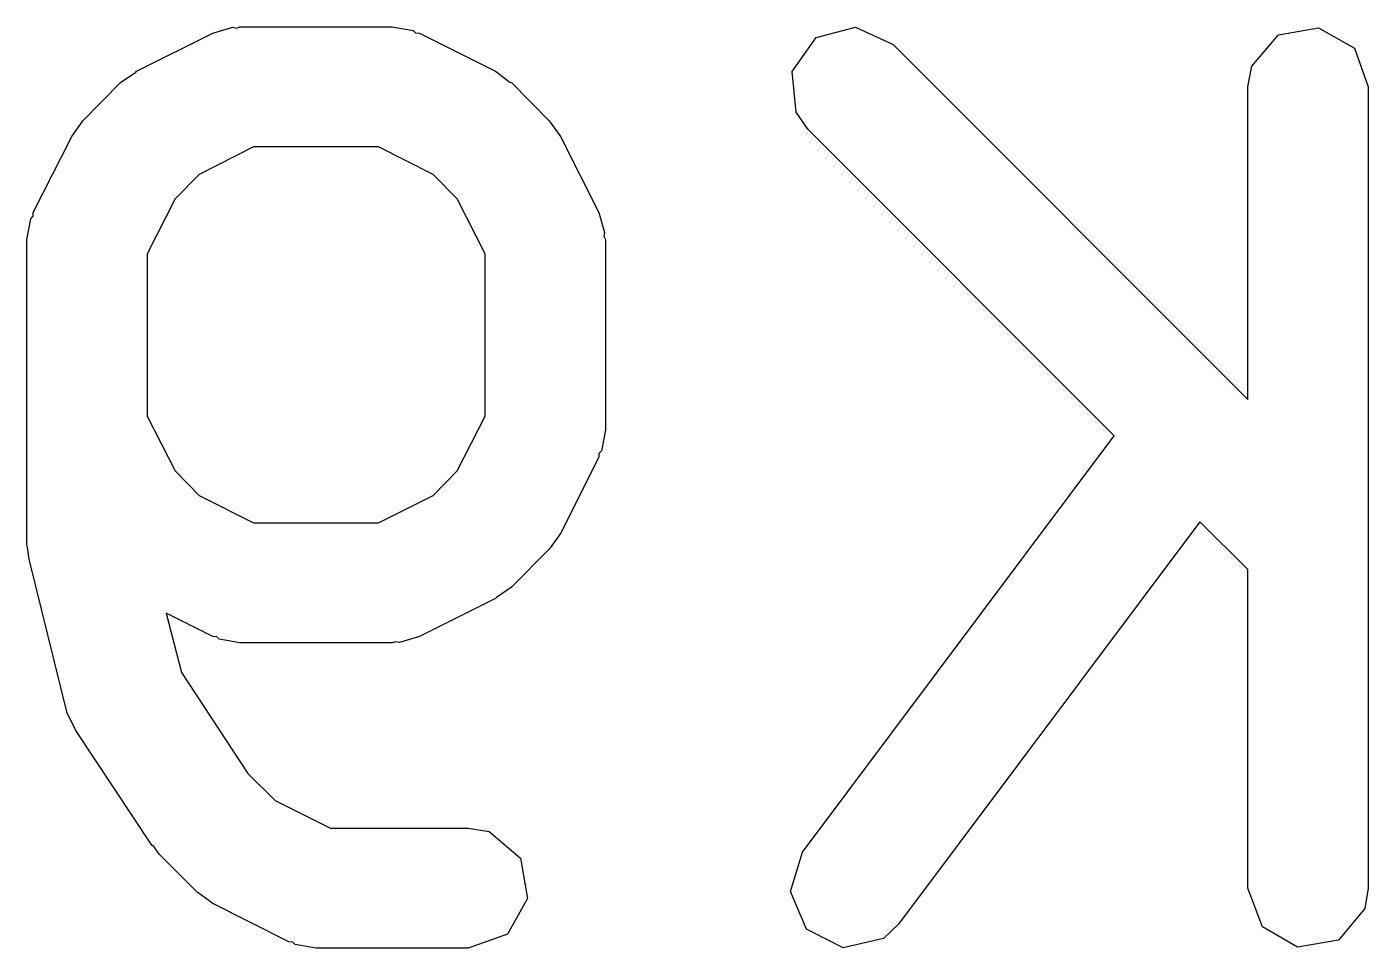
# Model space of a CAD drawing. Extents: x 129 to 198.8, y -112.3 to -31.2.
# Drawn here: x 196.639 to 198.313, y -82.202 to -81.052 of the extents above; entities that cross this region are included whole.
import ezdxf

# ---------------------------------------------------------------- set-up
doc = ezdxf.new("R2010")
doc.units = 0
doc.layers.add('BLACK', color=7, linetype='CONTINUOUS')

msp = doc.modelspace()

# ---------------------------------------------------------------- linework, layer by layer
at = {"layer": 'BLACK', "linetype": 'CONTINUOUS'}
for p, q in [((196.871, -81.0603), (196.896, -81.0529)), ((196.896, -81.0529), (196.901, -81.0539)), ((196.901, -81.0539), (196.905, -81.0524)), ((196.905, -81.0524), (197.095, -81.0524)), ((197.095, -81.0524), (197.121, -81.0569)), ((197.624, -81.0659), (197.673, -81.0527)), ((197.673, -81.0527), (197.72, -81.0743)), ((198.201, -81.0624), (198.251, -81.0535)), ((198.251, -81.0535), (198.296, -81.0792)), ((196.776, -81.1079), (196.871, -81.0603)), ((197.121, -81.0569), (197.124, -81.0598)), ((197.124, -81.0598), (197.129, -81.0603)), ((197.129, -81.0603), (197.224, -81.1079)), ((197.594, -81.108), (197.624, -81.0659)), ((198.168, -81.1017), (198.201, -81.0624)), ((197.72, -81.0743), (198.163, -81.5177)), ((198.296, -81.0792), (198.313, -81.1274)), ((198.163, -81.1274), (198.168, -81.1017)), ((196.709, -81.1696), (196.756, -81.122)), ((196.756, -81.122), (196.775, -81.1091)), ((196.775, -81.1091), (196.776, -81.1079)), ((197.224, -81.1079), (197.242, -81.1213)), ((197.242, -81.1213), (197.244, -81.122)), ((197.244, -81.122), (197.291, -81.1696)), ((197.599, -81.1591), (197.594, -81.108)), ((198.163, -81.5177), (198.163, -81.1274)), ((198.313, -81.1274), (198.313, -82.1274)), ((196.695, -81.1891), (196.708, -81.1711)), ((196.708, -81.1711), (196.709, -81.1696)), ((197.291, -81.1696), (197.304, -81.188)), ((197.614, -81.1804), (197.599, -81.1591)), ((197.304, -81.188), (197.305, -81.1891)), ((197.996, -81.563), (197.614, -81.1804)), ((196.647, -81.2843), (196.695, -81.1891)), ((196.922, -81.2024), (196.854, -81.2366)), ((197.078, -81.2024), (196.922, -81.2024)), ((197.146, -81.2366), (197.078, -81.2024)), ((197.305, -81.1891), (197.353, -81.2843)), ((196.854, -81.2366), (196.824, -81.267)), ((197.176, -81.267), (197.146, -81.2366)), ((196.824, -81.267), (196.789, -81.3356)), ((197.211, -81.3356), (197.176, -81.267)), ((196.644, -81.2922), (196.647, -81.2888)), ((196.647, -81.2888), (196.647, -81.2843)), ((197.353, -81.2843), (197.36, -81.3093)), ((196.639, -81.3179), (196.644, -81.2922)), ((196.639, -81.6988), (196.639, -81.3179)), ((197.36, -81.3093), (197.359, -81.3136)), ((197.359, -81.3136), (197.361, -81.3179)), ((197.361, -81.3179), (197.361, -81.556)), ((196.789, -81.3356), (196.789, -81.5382)), ((197.211, -81.5382), (197.211, -81.3356)), ((196.789, -81.5382), (196.824, -81.6068)), ((197.176, -81.6068), (197.211, -81.5382)), ((197.361, -81.556), (197.356, -81.5816)), ((197.607, -82.0824), (197.996, -81.563)), ((197.353, -81.5895), (197.305, -81.6847)), ((197.356, -81.5816), (197.353, -81.585)), ((197.353, -81.585), (197.353, -81.5895)), ((196.824, -81.6068), (196.854, -81.6372)), ((197.146, -81.6372), (197.176, -81.6068)), ((196.854, -81.6372), (196.922, -81.6714)), ((197.078, -81.6714), (197.146, -81.6372)), ((196.922, -81.6714), (197.078, -81.6714)), ((198.103, -81.6701), (197.727, -82.1724)), ((198.163, -81.7299), (198.103, -81.6701)), ((197.305, -81.6847), (197.292, -81.7027)), ((196.64, -81.7021), (196.639, -81.6988)), ((196.642, -81.717), (196.64, -81.7021)), ((197.291, -81.7042), (197.244, -81.7518)), ((197.292, -81.7027), (197.291, -81.7042)), ((196.689, -81.9075), (196.642, -81.717)), ((198.163, -82.1274), (198.163, -81.7299)), ((197.244, -81.7518), (197.225, -81.7647)), ((197.224, -81.7659), (197.129, -81.8135)), ((197.225, -81.7647), (197.224, -81.7659)), ((196.871, -81.8135), (196.813, -81.7844)), ((196.813, -81.7844), (196.832, -81.8585)), ((196.876, -81.814), (196.871, -81.8135)), ((196.879, -81.8169), (196.876, -81.814)), ((196.905, -81.8214), (196.879, -81.8169)), ((197.095, -81.8214), (196.905, -81.8214)), ((197.099, -81.8199), (197.095, -81.8214)), ((197.104, -81.8209), (197.099, -81.8199)), ((197.129, -81.8135), (197.104, -81.8209)), ((196.832, -81.8585), (196.915, -81.9844)), ((196.689, -81.9078), (196.689, -81.9075)), ((196.7, -81.9309), (196.689, -81.9078)), ((196.795, -82.0737), (196.7, -81.9309)), ((196.915, -81.9844), (196.949, -82.0181)), ((196.949, -82.0181), (197.018, -82.0524)), ((197.018, -82.0524), (197.19, -82.0524)), ((197.19, -82.0524), (197.216, -82.0569)), ((197.216, -82.0569), (197.255, -82.0899)), ((196.798, -82.0758), (196.795, -82.0737)), ((196.804, -82.0852), (196.798, -82.0758)), ((196.852, -82.1328), (196.804, -82.0852)), ((197.255, -82.0899), (197.264, -82.1404)), ((197.592, -82.1315), (197.607, -82.0824)), ((196.853, -82.1335), (196.852, -82.1328)), ((196.871, -82.1468), (196.853, -82.1335)), ((197.264, -82.1404), (197.239, -82.1848)), ((197.612, -82.1787), (197.592, -82.1315)), ((198.181, -82.1756), (198.163, -82.1274)), ((198.313, -82.1274), (198.309, -82.153)), ((196.966, -82.1945), (196.871, -82.1468)), ((198.309, -82.153), (198.276, -82.1923)), ((197.727, -82.1724), (197.708, -82.1902)), ((198.225, -82.2012), (198.181, -82.1756)), ((197.239, -82.1848), (197.19, -82.2024)), ((197.658, -82.2018), (197.612, -82.1787)), ((197.708, -82.1902), (197.658, -82.2018)), ((198.276, -82.1923), (198.225, -82.2012)), ((196.971, -82.195), (196.966, -82.1945)), ((196.974, -82.1979), (196.971, -82.195)), ((197, -82.2024), (196.974, -82.1979)), ((197.19, -82.2024), (197, -82.2024))]:
    msp.add_line(p, q, dxfattribs=at)

doc.saveas('drawing.dxf')
